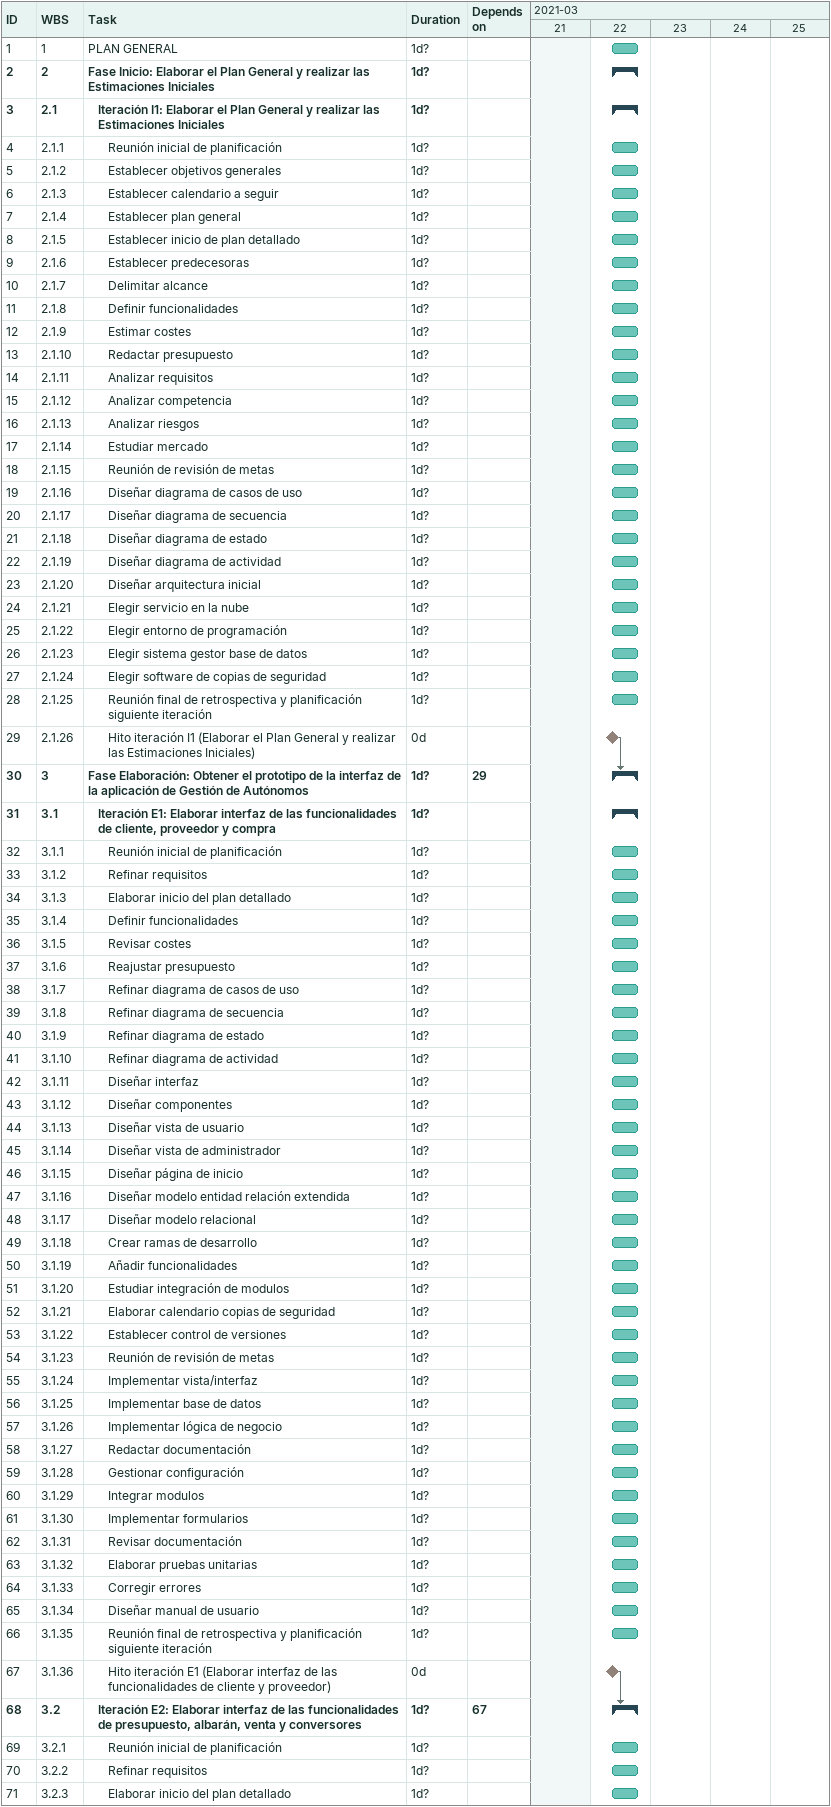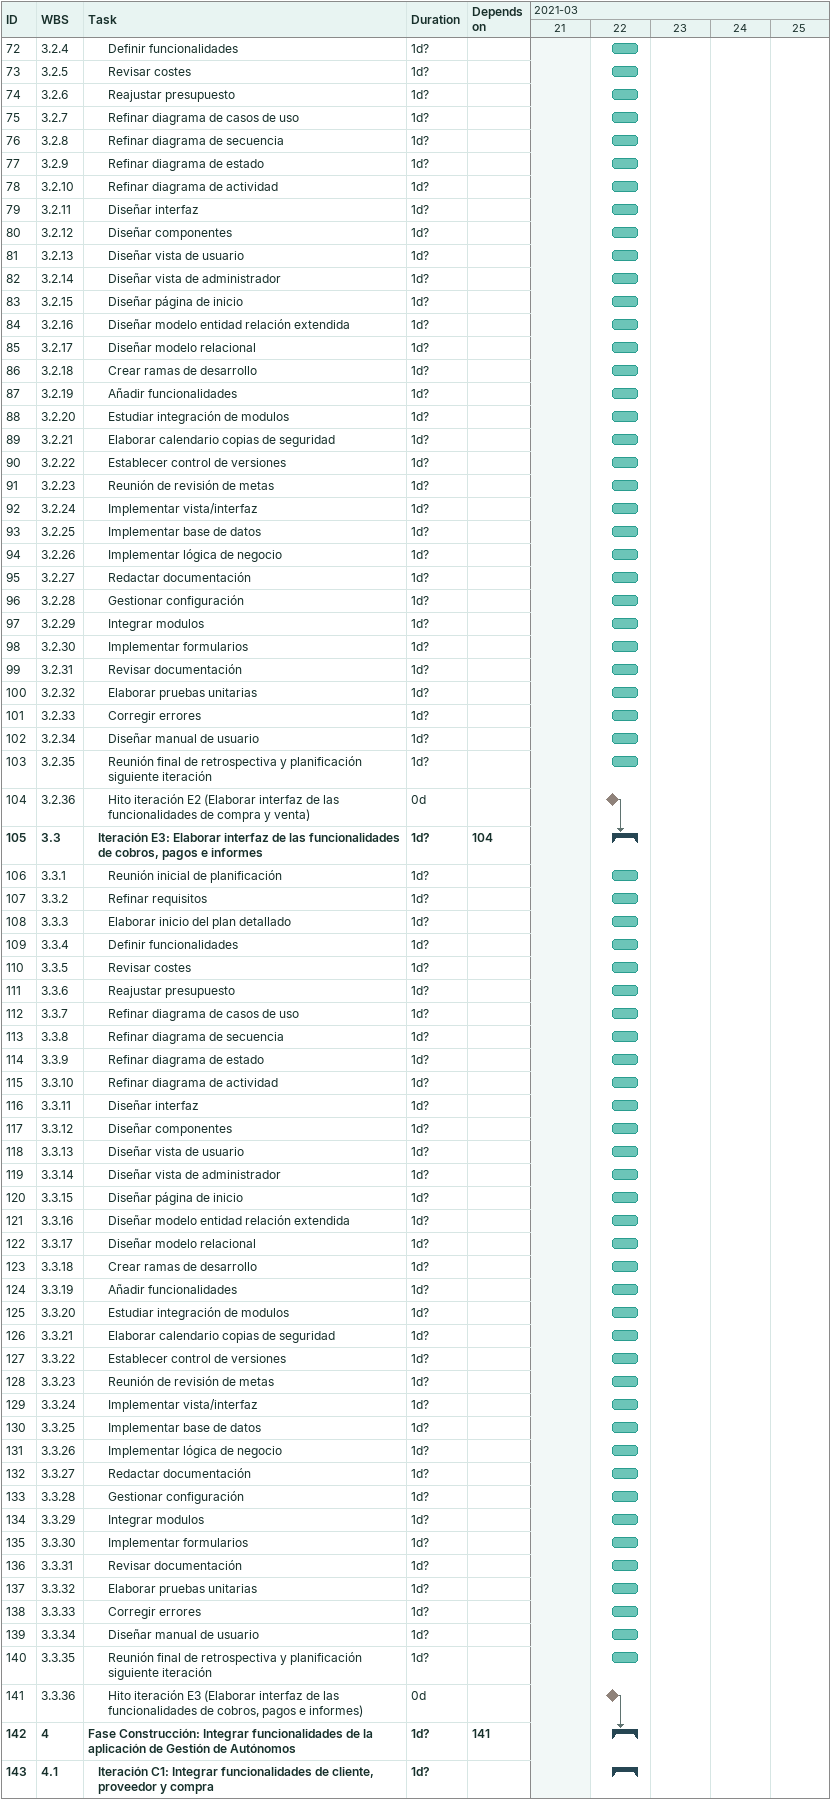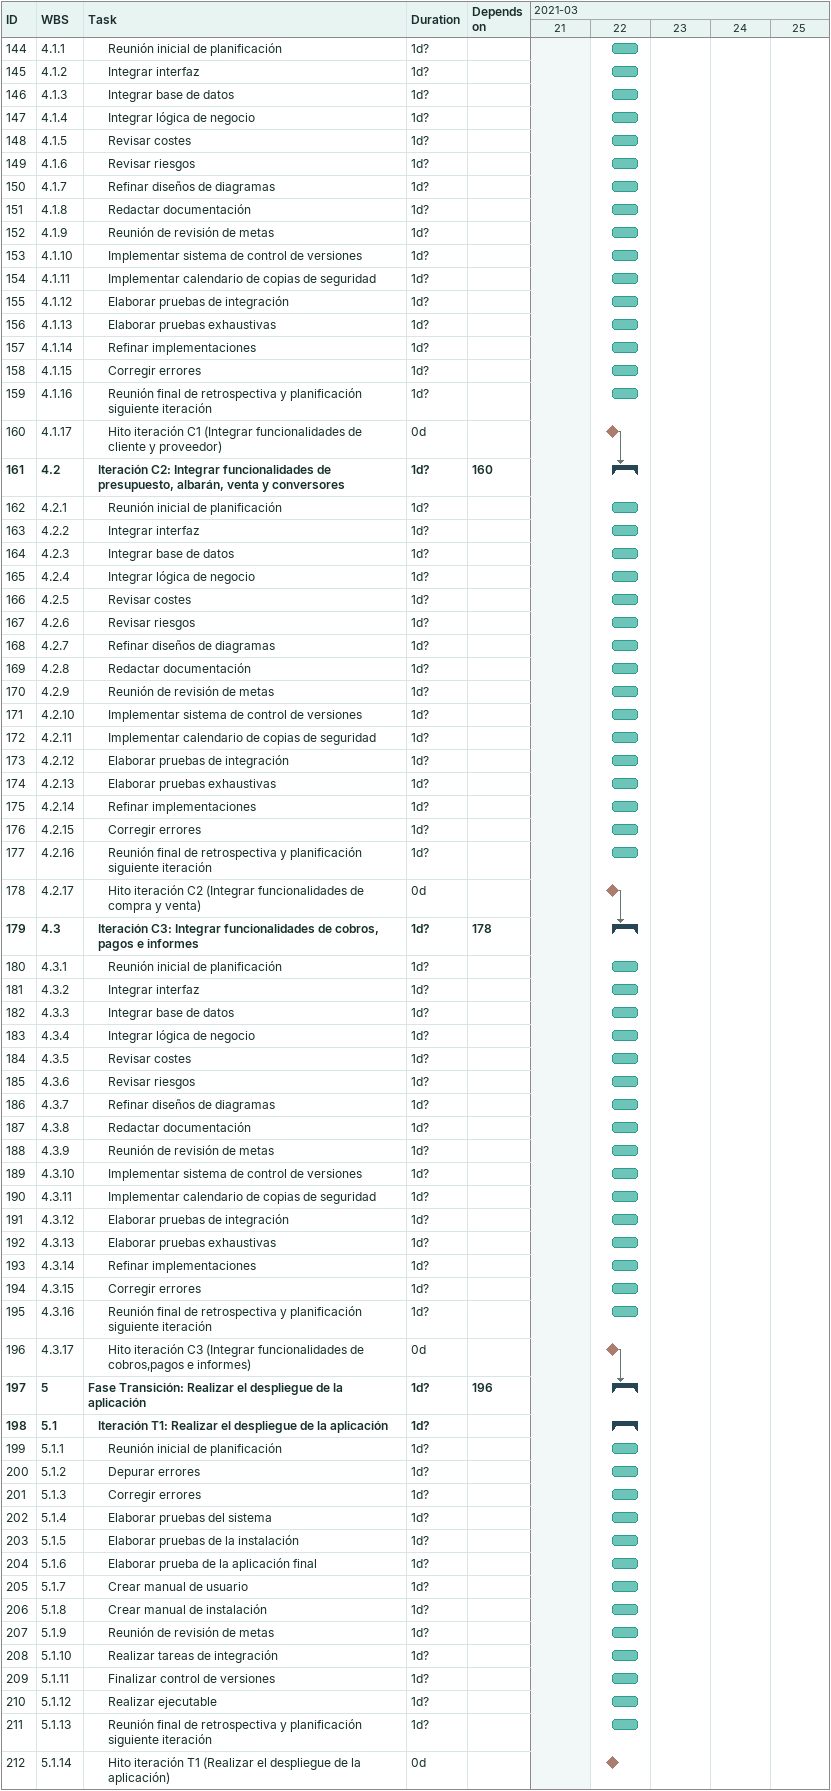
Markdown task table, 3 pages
| ID | WBS | Task | Duration | Start | Finish | Predecessors |
|---|---|---|---|---|---|---|
| 1 | 1 | PLAN GENERAL | 1d? | 2021-03-22 | 2021-03-22 |  |
| 2 | 2 | **Fase Inicio: Elaborar el Plan General y realizar las Estimaciones Iniciales** | 1d? | 2021-03-22 | 2021-03-22 |  |
| 3 | 2.1 | **Iteración I1: Elaborar el Plan General y realizar las Estimaciones Iniciales** | 1d? | 2021-03-22 | 2021-03-22 |  |
| 4 | 2.1.1 | Reunión inicial de planificación | 1d? | 2021-03-22 | 2021-03-22 |  |
| 5 | 2.1.2 | Establecer objetivos generales | 1d? | 2021-03-22 | 2021-03-22 |  |
| 6 | 2.1.3 | Establecer calendario a seguir | 1d? | 2021-03-22 | 2021-03-22 |  |
| 7 | 2.1.4 | Establecer plan general | 1d? | 2021-03-22 | 2021-03-22 |  |
| 8 | 2.1.5 | Establecer inicio de plan detallado | 1d? | 2021-03-22 | 2021-03-22 |  |
| 9 | 2.1.6 | Establecer predecesoras | 1d? | 2021-03-22 | 2021-03-22 |  |
| 10 | 2.1.7 | Delimitar alcance | 1d? | 2021-03-22 | 2021-03-22 |  |
| 11 | 2.1.8 | Definir funcionalidades | 1d? | 2021-03-22 | 2021-03-22 |  |
| 12 | 2.1.9 | Estimar costes | 1d? | 2021-03-22 | 2021-03-22 |  |
| 13 | 2.1.10 | Redactar presupuesto | 1d? | 2021-03-22 | 2021-03-22 |  |
| 14 | 2.1.11 | Analizar requisitos | 1d? | 2021-03-22 | 2021-03-22 |  |
| 15 | 2.1.12 | Analizar competencia | 1d? | 2021-03-22 | 2021-03-22 |  |
| 16 | 2.1.13 | Analizar riesgos | 1d? | 2021-03-22 | 2021-03-22 |  |
| 17 | 2.1.14 | Estudiar mercado | 1d? | 2021-03-22 | 2021-03-22 |  |
| 18 | 2.1.15 | Reunión de revisión de metas | 1d? | 2021-03-22 | 2021-03-22 |  |
| 19 | 2.1.16 | Diseñar diagrama de casos de uso | 1d? | 2021-03-22 | 2021-03-22 |  |
| 20 | 2.1.17 | Diseñar diagrama de secuencia | 1d? | 2021-03-22 | 2021-03-22 |  |
| 21 | 2.1.18 | Diseñar diagrama de estado | 1d? | 2021-03-22 | 2021-03-22 |  |
| 22 | 2.1.19 | Diseñar diagrama de actividad | 1d? | 2021-03-22 | 2021-03-22 |  |
| 23 | 2.1.20 | Diseñar arquitectura inicial | 1d? | 2021-03-22 | 2021-03-22 |  |
| 24 | 2.1.21 | Elegir servicio en la nube | 1d? | 2021-03-22 | 2021-03-22 |  |
| 25 | 2.1.22 | Elegir entorno de programación | 1d? | 2021-03-22 | 2021-03-22 |  |
| 26 | 2.1.23 | Elegir sistema gestor base de datos | 1d? | 2021-03-22 | 2021-03-22 |  |
| 27 | 2.1.24 | Elegir software de copias de seguridad | 1d? | 2021-03-22 | 2021-03-22 |  |
| 28 | 2.1.25 | Reunión final de retrospectiva y planificación siguiente iteración | 1d? | 2021-03-22 | 2021-03-22 |  |
| 29 | 2.1.26 | Hito iteración I1 (Elaborar el Plan General y realizar las Estimaciones Iniciales) | 0d | 2021-03-22 | 2021-03-22 |  |
| 30 | 3 | **Fase Elaboración: Obtener el prototipo de la interfaz de la aplicación de Gestión de Autónomos** | 1d? | 2021-03-22 | 2021-03-22 | 29 |
| 31 | 3.1 | **Iteración E1: Elaborar interfaz de las funcionalidades de cliente, proveedor y compra** | 1d? | 2021-03-22 | 2021-03-22 |  |
| 32 | 3.1.1 | Reunión inicial de planificación | 1d? | 2021-03-22 | 2021-03-22 |  |
| 33 | 3.1.2 | Refinar requisitos | 1d? | 2021-03-22 | 2021-03-22 |  |
| 34 | 3.1.3 | Elaborar inicio del plan detallado | 1d? | 2021-03-22 | 2021-03-22 |  |
| 35 | 3.1.4 | Definir funcionalidades | 1d? | 2021-03-22 | 2021-03-22 |  |
| 36 | 3.1.5 | Revisar costes | 1d? | 2021-03-22 | 2021-03-22 |  |
| 37 | 3.1.6 | Reajustar presupuesto | 1d? | 2021-03-22 | 2021-03-22 |  |
| 38 | 3.1.7 | Refinar diagrama de casos de uso | 1d? | 2021-03-22 | 2021-03-22 |  |
| 39 | 3.1.8 | Refinar diagrama de secuencia | 1d? | 2021-03-22 | 2021-03-22 |  |
| 40 | 3.1.9 | Refinar diagrama de estado | 1d? | 2021-03-22 | 2021-03-22 |  |
| 41 | 3.1.10 | Refinar diagrama de actividad | 1d? | 2021-03-22 | 2021-03-22 |  |
| 42 | 3.1.11 | Diseñar interfaz | 1d? | 2021-03-22 | 2021-03-22 |  |
| 43 | 3.1.12 | Diseñar componentes | 1d? | 2021-03-22 | 2021-03-22 |  |
| 44 | 3.1.13 | Diseñar vista de usuario | 1d? | 2021-03-22 | 2021-03-22 |  |
| 45 | 3.1.14 | Diseñar vista de administrador | 1d? | 2021-03-22 | 2021-03-22 |  |
| 46 | 3.1.15 | Diseñar página de inicio | 1d? | 2021-03-22 | 2021-03-22 |  |
| 47 | 3.1.16 | Diseñar modelo entidad relación extendida | 1d? | 2021-03-22 | 2021-03-22 |  |
| 48 | 3.1.17 | Diseñar modelo relacional | 1d? | 2021-03-22 | 2021-03-22 |  |
| 49 | 3.1.18 | Crear ramas de desarrollo | 1d? | 2021-03-22 | 2021-03-22 |  |
| 50 | 3.1.19 | Añadir funcionalidades | 1d? | 2021-03-22 | 2021-03-22 |  |
| 51 | 3.1.20 | Estudiar integración de modulos | 1d? | 2021-03-22 | 2021-03-22 |  |
| 52 | 3.1.21 | Elaborar calendario copias de seguridad | 1d? | 2021-03-22 | 2021-03-22 |  |
| 53 | 3.1.22 | Establecer control de versiones | 1d? | 2021-03-22 | 2021-03-22 |  |
| 54 | 3.1.23 | Reunión de revisión de metas | 1d? | 2021-03-22 | 2021-03-22 |  |
| 55 | 3.1.24 | Implementar vista/interfaz | 1d? | 2021-03-22 | 2021-03-22 |  |
| 56 | 3.1.25 | Implementar base de datos | 1d? | 2021-03-22 | 2021-03-22 |  |
| 57 | 3.1.26 | Implementar lógica de negocio | 1d? | 2021-03-22 | 2021-03-22 |  |
| 58 | 3.1.27 | Redactar documentación | 1d? | 2021-03-22 | 2021-03-22 |  |
| 59 | 3.1.28 | Gestionar configuración | 1d? | 2021-03-22 | 2021-03-22 |  |
| 60 | 3.1.29 | Integrar modulos | 1d? | 2021-03-22 | 2021-03-22 |  |
| 61 | 3.1.30 | Implementar formularios | 1d? | 2021-03-22 | 2021-03-22 |  |
| 62 | 3.1.31 | Revisar documentación | 1d? | 2021-03-22 | 2021-03-22 |  |
| 63 | 3.1.32 | Elaborar pruebas unitarias | 1d? | 2021-03-22 | 2021-03-22 |  |
| 64 | 3.1.33 | Corregir errores | 1d? | 2021-03-22 | 2021-03-22 |  |
| 65 | 3.1.34 | Diseñar manual de usuario | 1d? | 2021-03-22 | 2021-03-22 |  |
| 66 | 3.1.35 | Reunión final de retrospectiva y planificación siguiente iteración | 1d? | 2021-03-22 | 2021-03-22 |  |
| 67 | 3.1.36 | Hito iteración E1 (Elaborar interfaz de las funcionalidades de cliente y proveedor) | 0d | 2021-03-22 | 2021-03-22 |  |
| 68 | 3.2 | **Iteración E2: Elaborar interfaz de las funcionalidades de presupuesto, albarán, venta y conversores** | 1d? | 2021-03-22 | 2021-03-22 | 67 |
| 69 | 3.2.1 | Reunión inicial de planificación | 1d? | 2021-03-22 | 2021-03-22 |  |
| 70 | 3.2.2 | Refinar requisitos | 1d? | 2021-03-22 | 2021-03-22 |  |
| 71 | 3.2.3 | Elaborar inicio del plan detallado | 1d? | 2021-03-22 | 2021-03-22 |  |
| 72 | 3.2.4 | Definir funcionalidades | 1d? | 2021-03-22 | 2021-03-22 |  |
| 73 | 3.2.5 | Revisar costes | 1d? | 2021-03-22 | 2021-03-22 |  |
| 74 | 3.2.6 | Reajustar presupuesto | 1d? | 2021-03-22 | 2021-03-22 |  |
| 75 | 3.2.7 | Refinar diagrama de casos de uso | 1d? | 2021-03-22 | 2021-03-22 |  |
| 76 | 3.2.8 | Refinar diagrama de secuencia | 1d? | 2021-03-22 | 2021-03-22 |  |
| 77 | 3.2.9 | Refinar diagrama de estado | 1d? | 2021-03-22 | 2021-03-22 |  |
| 78 | 3.2.10 | Refinar diagrama de actividad | 1d? | 2021-03-22 | 2021-03-22 |  |
| 79 | 3.2.11 | Diseñar interfaz | 1d? | 2021-03-22 | 2021-03-22 |  |
| 80 | 3.2.12 | Diseñar componentes | 1d? | 2021-03-22 | 2021-03-22 |  |
| 81 | 3.2.13 | Diseñar vista de usuario | 1d? | 2021-03-22 | 2021-03-22 |  |
| 82 | 3.2.14 | Diseñar vista de administrador | 1d? | 2021-03-22 | 2021-03-22 |  |
| 83 | 3.2.15 | Diseñar página de inicio | 1d? | 2021-03-22 | 2021-03-22 |  |
| 84 | 3.2.16 | Diseñar modelo entidad relación extendida | 1d? | 2021-03-22 | 2021-03-22 |  |
| 85 | 3.2.17 | Diseñar modelo relacional | 1d? | 2021-03-22 | 2021-03-22 |  |
| 86 | 3.2.18 | Crear ramas de desarrollo | 1d? | 2021-03-22 | 2021-03-22 |  |
| 87 | 3.2.19 | Añadir funcionalidades | 1d? | 2021-03-22 | 2021-03-22 |  |
| 88 | 3.2.20 | Estudiar integración de modulos | 1d? | 2021-03-22 | 2021-03-22 |  |
| 89 | 3.2.21 | Elaborar calendario copias de seguridad | 1d? | 2021-03-22 | 2021-03-22 |  |
| 90 | 3.2.22 | Establecer control de versiones | 1d? | 2021-03-22 | 2021-03-22 |  |
| 91 | 3.2.23 | Reunión de revisión de metas | 1d? | 2021-03-22 | 2021-03-22 |  |
| 92 | 3.2.24 | Implementar vista/interfaz | 1d? | 2021-03-22 | 2021-03-22 |  |
| 93 | 3.2.25 | Implementar base de datos | 1d? | 2021-03-22 | 2021-03-22 |  |
| 94 | 3.2.26 | Implementar lógica de negocio | 1d? | 2021-03-22 | 2021-03-22 |  |
| 95 | 3.2.27 | Redactar documentación | 1d? | 2021-03-22 | 2021-03-22 |  |
| 96 | 3.2.28 | Gestionar configuración | 1d? | 2021-03-22 | 2021-03-22 |  |
| 97 | 3.2.29 | Integrar modulos | 1d? | 2021-03-22 | 2021-03-22 |  |
| 98 | 3.2.30 | Implementar formularios | 1d? | 2021-03-22 | 2021-03-22 |  |
| 99 | 3.2.31 | Revisar documentación | 1d? | 2021-03-22 | 2021-03-22 |  |
| 100 | 3.2.32 | Elaborar pruebas unitarias | 1d? | 2021-03-22 | 2021-03-22 |  |
| 101 | 3.2.33 | Corregir errores | 1d? | 2021-03-22 | 2021-03-22 |  |
| 102 | 3.2.34 | Diseñar manual de usuario | 1d? | 2021-03-22 | 2021-03-22 |  |
| 103 | 3.2.35 | Reunión final de retrospectiva y planificación siguiente iteración | 1d? | 2021-03-22 | 2021-03-22 |  |
| 104 | 3.2.36 | Hito iteración E2 (Elaborar interfaz de las funcionalidades de compra y venta) | 0d | 2021-03-22 | 2021-03-22 |  |
| 105 | 3.3 | **Iteración E3: Elaborar interfaz de las funcionalidades de cobros, pagos e informes** | 1d? | 2021-03-22 | 2021-03-22 | 104 |
| 106 | 3.3.1 | Reunión inicial de planificación | 1d? | 2021-03-22 | 2021-03-22 |  |
| 107 | 3.3.2 | Refinar requisitos | 1d? | 2021-03-22 | 2021-03-22 |  |
| 108 | 3.3.3 | Elaborar inicio del plan detallado | 1d? | 2021-03-22 | 2021-03-22 |  |
| 109 | 3.3.4 | Definir funcionalidades | 1d? | 2021-03-22 | 2021-03-22 |  |
| 110 | 3.3.5 | Revisar costes | 1d? | 2021-03-22 | 2021-03-22 |  |
| 111 | 3.3.6 | Reajustar presupuesto | 1d? | 2021-03-22 | 2021-03-22 |  |
| 112 | 3.3.7 | Refinar diagrama de casos de uso | 1d? | 2021-03-22 | 2021-03-22 |  |
| 113 | 3.3.8 | Refinar diagrama de secuencia | 1d? | 2021-03-22 | 2021-03-22 |  |
| 114 | 3.3.9 | Refinar diagrama de estado | 1d? | 2021-03-22 | 2021-03-22 |  |
| 115 | 3.3.10 | Refinar diagrama de actividad | 1d? | 2021-03-22 | 2021-03-22 |  |
| 116 | 3.3.11 | Diseñar interfaz | 1d? | 2021-03-22 | 2021-03-22 |  |
| 117 | 3.3.12 | Diseñar componentes | 1d? | 2021-03-22 | 2021-03-22 |  |
| 118 | 3.3.13 | Diseñar vista de usuario | 1d? | 2021-03-22 | 2021-03-22 |  |
| 119 | 3.3.14 | Diseñar vista de administrador | 1d? | 2021-03-22 | 2021-03-22 |  |
| 120 | 3.3.15 | Diseñar página de inicio | 1d? | 2021-03-22 | 2021-03-22 |  |
| 121 | 3.3.16 | Diseñar modelo entidad relación extendida | 1d? | 2021-03-22 | 2021-03-22 |  |
| 122 | 3.3.17 | Diseñar modelo relacional | 1d? | 2021-03-22 | 2021-03-22 |  |
| 123 | 3.3.18 | Crear ramas de desarrollo | 1d? | 2021-03-22 | 2021-03-22 |  |
| 124 | 3.3.19 | Añadir funcionalidades | 1d? | 2021-03-22 | 2021-03-22 |  |
| 125 | 3.3.20 | Estudiar integración de modulos | 1d? | 2021-03-22 | 2021-03-22 |  |
| 126 | 3.3.21 | Elaborar calendario copias de seguridad | 1d? | 2021-03-22 | 2021-03-22 |  |
| 127 | 3.3.22 | Establecer control de versiones | 1d? | 2021-03-22 | 2021-03-22 |  |
| 128 | 3.3.23 | Reunión de revisión de metas | 1d? | 2021-03-22 | 2021-03-22 |  |
| 129 | 3.3.24 | Implementar vista/interfaz | 1d? | 2021-03-22 | 2021-03-22 |  |
| 130 | 3.3.25 | Implementar base de datos | 1d? | 2021-03-22 | 2021-03-22 |  |
| 131 | 3.3.26 | Implementar lógica de negocio | 1d? | 2021-03-22 | 2021-03-22 |  |
| 132 | 3.3.27 | Redactar documentación | 1d? | 2021-03-22 | 2021-03-22 |  |
| 133 | 3.3.28 | Gestionar configuración | 1d? | 2021-03-22 | 2021-03-22 |  |
| 134 | 3.3.29 | Integrar modulos | 1d? | 2021-03-22 | 2021-03-22 |  |
| 135 | 3.3.30 | Implementar formularios | 1d? | 2021-03-22 | 2021-03-22 |  |
| 136 | 3.3.31 | Revisar documentación | 1d? | 2021-03-22 | 2021-03-22 |  |
| 137 | 3.3.32 | Elaborar pruebas unitarias | 1d? | 2021-03-22 | 2021-03-22 |  |
| 138 | 3.3.33 | Corregir errores | 1d? | 2021-03-22 | 2021-03-22 |  |
| 139 | 3.3.34 | Diseñar manual de usuario | 1d? | 2021-03-22 | 2021-03-22 |  |
| 140 | 3.3.35 | Reunión final de retrospectiva y planificación siguiente iteración | 1d? | 2021-03-22 | 2021-03-22 |  |
| 141 | 3.3.36 | Hito iteración E3 (Elaborar interfaz de las funcionalidades de cobros, pagos e informes) | 0d | 2021-03-22 | 2021-03-22 |  |
| 142 | 4 | **Fase Construcción: Integrar funcionalidades de la aplicación de Gestión de Autónomos** | 1d? | 2021-03-22 | 2021-03-22 | 141 |
| 143 | 4.1 | **Iteración C1: Integrar funcionalidades de cliente, proveedor y compra** | 1d? | 2021-03-22 | 2021-03-22 |  |
| 144 | 4.1.1 | Reunión inicial de planificación | 1d? | 2021-03-22 | 2021-03-22 |  |
| 145 | 4.1.2 | Integrar interfaz | 1d? | 2021-03-22 | 2021-03-22 |  |
| 146 | 4.1.3 | Integrar base de datos | 1d? | 2021-03-22 | 2021-03-22 |  |
| 147 | 4.1.4 | Integrar lógica de negocio | 1d? | 2021-03-22 | 2021-03-22 |  |
| 148 | 4.1.5 | Revisar costes | 1d? | 2021-03-22 | 2021-03-22 |  |
| 149 | 4.1.6 | Revisar riesgos | 1d? | 2021-03-22 | 2021-03-22 |  |
| 150 | 4.1.7 | Refinar diseños de diagramas | 1d? | 2021-03-22 | 2021-03-22 |  |
| 151 | 4.1.8 | Redactar documentación | 1d? | 2021-03-22 | 2021-03-22 |  |
| 152 | 4.1.9 | Reunión de revisión de metas | 1d? | 2021-03-22 | 2021-03-22 |  |
| 153 | 4.1.10 | Implementar sistema de control de versiones | 1d? | 2021-03-22 | 2021-03-22 |  |
| 154 | 4.1.11 | Implementar calendario de copias de seguridad | 1d? | 2021-03-22 | 2021-03-22 |  |
| 155 | 4.1.12 | Elaborar pruebas de integración | 1d? | 2021-03-22 | 2021-03-22 |  |
| 156 | 4.1.13 | Elaborar pruebas exhaustivas | 1d? | 2021-03-22 | 2021-03-22 |  |
| 157 | 4.1.14 | Refinar implementaciones | 1d? | 2021-03-22 | 2021-03-22 |  |
| 158 | 4.1.15 | Corregir errores | 1d? | 2021-03-22 | 2021-03-22 |  |
| 159 | 4.1.16 | Reunión final de retrospectiva y planificación siguiente iteración | 1d? | 2021-03-22 | 2021-03-22 |  |
| 160 | 4.1.17 | Hito iteración C1 (Integrar funcionalidades de cliente y proveedor) | 0d | 2021-03-22 | 2021-03-22 |  |
| 161 | 4.2 | **Iteración C2: Integrar funcionalidades de presupuesto, albarán, venta y conversores** | 1d? | 2021-03-22 | 2021-03-22 | 160 |
| 162 | 4.2.1 | Reunión inicial de planificación | 1d? | 2021-03-22 | 2021-03-22 |  |
| 163 | 4.2.2 | Integrar interfaz | 1d? | 2021-03-22 | 2021-03-22 |  |
| 164 | 4.2.3 | Integrar base de datos | 1d? | 2021-03-22 | 2021-03-22 |  |
| 165 | 4.2.4 | Integrar lógica de negocio | 1d? | 2021-03-22 | 2021-03-22 |  |
| 166 | 4.2.5 | Revisar costes | 1d? | 2021-03-22 | 2021-03-22 |  |
| 167 | 4.2.6 | Revisar riesgos | 1d? | 2021-03-22 | 2021-03-22 |  |
| 168 | 4.2.7 | Refinar diseños de diagramas | 1d? | 2021-03-22 | 2021-03-22 |  |
| 169 | 4.2.8 | Redactar documentación | 1d? | 2021-03-22 | 2021-03-22 |  |
| 170 | 4.2.9 | Reunión de revisión de metas | 1d? | 2021-03-22 | 2021-03-22 |  |
| 171 | 4.2.10 | Implementar sistema de control de versiones | 1d? | 2021-03-22 | 2021-03-22 |  |
| 172 | 4.2.11 | Implementar calendario de copias de seguridad | 1d? | 2021-03-22 | 2021-03-22 |  |
| 173 | 4.2.12 | Elaborar pruebas de integración | 1d? | 2021-03-22 | 2021-03-22 |  |
| 174 | 4.2.13 | Elaborar pruebas exhaustivas | 1d? | 2021-03-22 | 2021-03-22 |  |
| 175 | 4.2.14 | Refinar implementaciones | 1d? | 2021-03-22 | 2021-03-22 |  |
| 176 | 4.2.15 | Corregir errores | 1d? | 2021-03-22 | 2021-03-22 |  |
| 177 | 4.2.16 | Reunión final de retrospectiva y planificación siguiente iteración | 1d? | 2021-03-22 | 2021-03-22 |  |
| 178 | 4.2.17 | Hito iteración C2 (Integrar funcionalidades de compra y venta) | 0d | 2021-03-22 | 2021-03-22 |  |
| 179 | 4.3 | **Iteración C3: Integrar funcionalidades de cobros, pagos e informes** | 1d? | 2021-03-22 | 2021-03-22 | 178 |
| 180 | 4.3.1 | Reunión inicial de planificación | 1d? | 2021-03-22 | 2021-03-22 |  |
| 181 | 4.3.2 | Integrar interfaz | 1d? | 2021-03-22 | 2021-03-22 |  |
| 182 | 4.3.3 | Integrar base de datos | 1d? | 2021-03-22 | 2021-03-22 |  |
| 183 | 4.3.4 | Integrar lógica de negocio | 1d? | 2021-03-22 | 2021-03-22 |  |
| 184 | 4.3.5 | Revisar costes | 1d? | 2021-03-22 | 2021-03-22 |  |
| 185 | 4.3.6 | Revisar riesgos | 1d? | 2021-03-22 | 2021-03-22 |  |
| 186 | 4.3.7 | Refinar diseños de diagramas | 1d? | 2021-03-22 | 2021-03-22 |  |
| 187 | 4.3.8 | Redactar documentación | 1d? | 2021-03-22 | 2021-03-22 |  |
| 188 | 4.3.9 | Reunión de revisión de metas | 1d? | 2021-03-22 | 2021-03-22 |  |
| 189 | 4.3.10 | Implementar sistema de control de versiones | 1d? | 2021-03-22 | 2021-03-22 |  |
| 190 | 4.3.11 | Implementar calendario de copias de seguridad | 1d? | 2021-03-22 | 2021-03-22 |  |
| 191 | 4.3.12 | Elaborar pruebas de integración | 1d? | 2021-03-22 | 2021-03-22 |  |
| 192 | 4.3.13 | Elaborar pruebas exhaustivas | 1d? | 2021-03-22 | 2021-03-22 |  |
| 193 | 4.3.14 | Refinar implementaciones | 1d? | 2021-03-22 | 2021-03-22 |  |
| 194 | 4.3.15 | Corregir errores | 1d? | 2021-03-22 | 2021-03-22 |  |
| 195 | 4.3.16 | Reunión final de retrospectiva y planificación siguiente iteración | 1d? | 2021-03-22 | 2021-03-22 |  |
| 196 | 4.3.17 | Hito iteración C3 (Integrar funcionalidades de cobros,pagos e informes) | 0d | 2021-03-22 | 2021-03-22 |  |
| 197 | 5 | **Fase Transición: Realizar el despliegue de la aplicación** | 1d? | 2021-03-22 | 2021-03-22 | 196 |
| 198 | 5.1 | **Iteración T1: Realizar el despliegue de la aplicación** | 1d? | 2021-03-22 | 2021-03-22 |  |
| 199 | 5.1.1 | Reunión inicial de planificación | 1d? | 2021-03-22 | 2021-03-22 |  |
| 200 | 5.1.2 | Depurar errores | 1d? | 2021-03-22 | 2021-03-22 |  |
| 201 | 5.1.3 | Corregir errores | 1d? | 2021-03-22 | 2021-03-22 |  |
| 202 | 5.1.4 | Elaborar pruebas del sistema | 1d? | 2021-03-22 | 2021-03-22 |  |
| 203 | 5.1.5 | Elaborar pruebas de la instalación | 1d? | 2021-03-22 | 2021-03-22 |  |
| 204 | 5.1.6 | Elaborar prueba de la aplicación final | 1d? | 2021-03-22 | 2021-03-22 |  |
| 205 | 5.1.7 | Crear manual de usuario | 1d? | 2021-03-22 | 2021-03-22 |  |
| 206 | 5.1.8 | Crear manual de instalación | 1d? | 2021-03-22 | 2021-03-22 |  |
| 207 | 5.1.9 | Reunión de revisión de metas | 1d? | 2021-03-22 | 2021-03-22 |  |
| 208 | 5.1.10 | Realizar tareas de integración | 1d? | 2021-03-22 | 2021-03-22 |  |
| 209 | 5.1.11 | Finalizar control de versiones | 1d? | 2021-03-22 | 2021-03-22 |  |
| 210 | 5.1.12 | Realizar ejecutable | 1d? | 2021-03-22 | 2021-03-22 |  |
| 211 | 5.1.13 | Reunión final de retrospectiva y planificación siguiente iteración | 1d? | 2021-03-22 | 2021-03-22 |  |
| 212 | 5.1.14 | Hito iteración T1 (Realizar el despliegue de la aplicación) | 0d | 2021-03-22 | 2021-03-22 |  |
